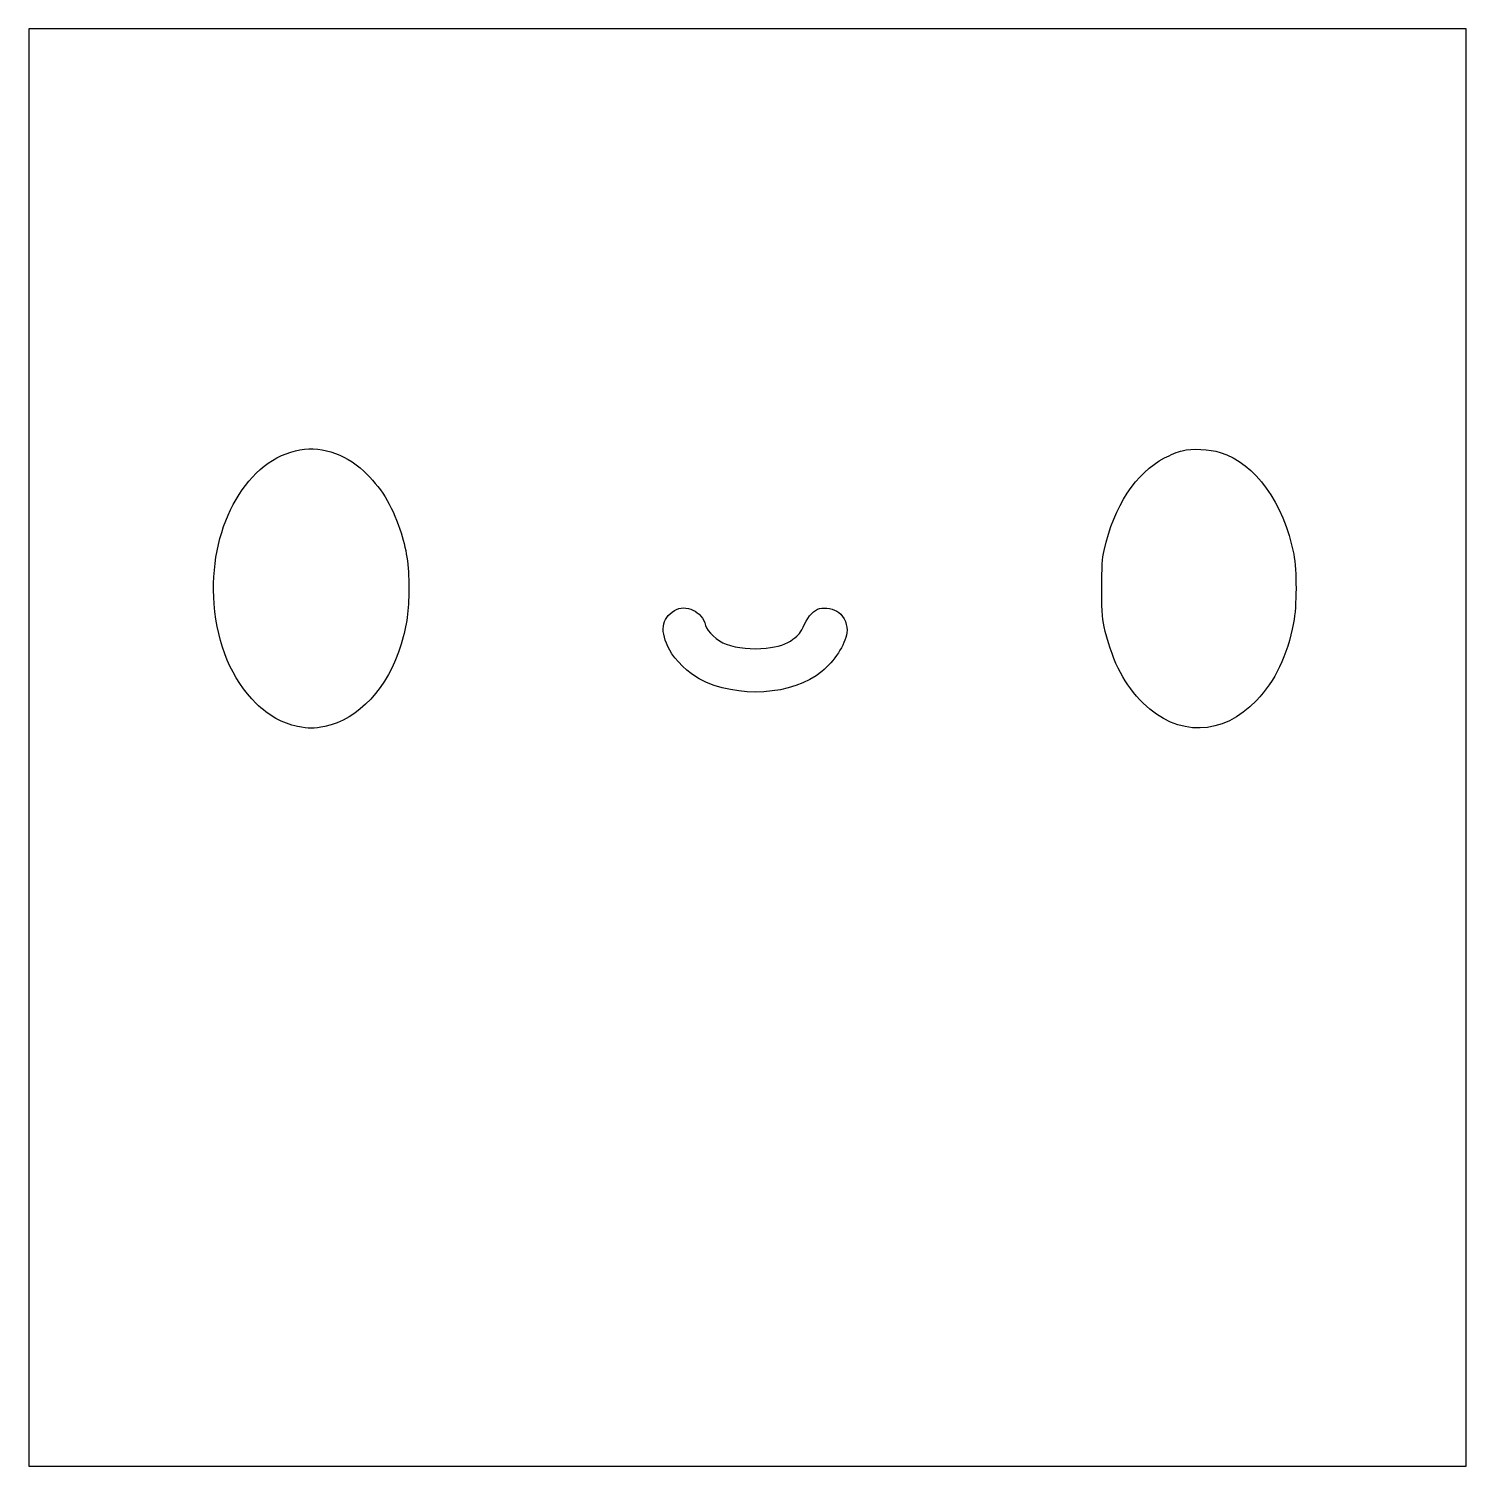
# Model space of a CAD drawing. Header units: millimetres. Extents: x -72 to 222, y -37 to 257.
import ezdxf

# ---------------------------------------------------------------- set-up
doc = ezdxf.new("R2010")
doc.units = ezdxf.units.MM
doc.layers.get('0').update_dxf_attribs({"linetype": 'CONTINUOUS'})

msp = doc.modelspace()

# ---------------------------------------------------------------- linework, layer by layer
msp.add_lwpolyline([(221.85, 256.85), (-71.85, 256.85), (-71.85, -36.85), (221.85, -36.85)], close=True)
for points in [[(-33.96, 139.32), (-35.18, 154.37), (-27.93, 168.05), (-17.32, 170.64)], [(-17.32, 170.64), (-12.63, 171.78), (-7.39, 170.22), (-3.4, 166.46)], [(160.22, 169.16), (161.36, 169.77), (162.97, 170.43), (163.84, 170.64)], [(163.84, 170.64), (165.85, 171.15), (169.35, 170.99), (171.6, 170.27)], [(147.86, 150.27), (149.93, 159.37), (154.32, 166.12), (160.22, 169.16)], [(171.6, 170.27), (178.79, 168), (184.48, 160.11), (186.6, 149.48)], [(-3.4, 166.46), (0.01, 163.29), (2.32, 159.58), (3.96, 154.64)], [(3.96, 154.64), (5.36, 150.4), (5.81, 147.52), (5.81, 142.46)], [(147.39, 142.33), (147.39, 147.02), (147.49, 148.58), (147.86, 150.27)], [(186.6, 149.48), (187.23, 146.2), (187.23, 138.79), (186.57, 135.45)], [(5.81, 142.46), (5.81, 137.78), (5.46, 135.24), (4.22, 131.09)], [(148.1, 133.73), (147.44, 136.33), (147.39, 136.91), (147.39, 142.33)], [(-25.36, 119), (-30.41, 124.05), (-33.27, 130.8), (-33.96, 139.32)], [(60.07, 137.99), (62.38, 139.42), (65.74, 137.83), (66.45, 134.92)], [(86.64, 135.22), (87.43, 136.88), (88.62, 138.13), (89.73, 138.39)], [(89.73, 138.39), (90.92, 138.68), (92.7, 138.34), (93.65, 137.6)], [(59.1, 129.92), (57.06, 133.73), (57.38, 136.33), (60.07, 137.99)], [(84.28, 132.12), (85.53, 133.02), (85.77, 133.34), (86.64, 135.22)], [(93.65, 137.6), (94.84, 136.7), (95.53, 134.92), (95.29, 133.42)], [(186.57, 135.45), (185.25, 128.71), (182.81, 123.63), (178.98, 119.58)], [(66.45, 134.92), (66.77, 133.71), (68.86, 131.78), (70.66, 131.11)], [(95.29, 133.42), (94.89, 130.93), (92.78, 127.67), (90.18, 125.53)], [(155.83, 119.05), (152.12, 122.73), (149.74, 127.2), (148.1, 133.73)], [(4.22, 131.09), (1.55, 122.22), (-4.48, 115.72), (-11.36, 114.29)], [(65.15, 124), (63.17, 125.03), (60.07, 128.04), (59.1, 129.92)], [(70.66, 131.11), (72.85, 130.29), (75.98, 129.98), (78.78, 130.29)], [(78.78, 130.29), (81.37, 130.58), (82.91, 131.09), (84.28, 132.12)], [(90.18, 125.53), (84.26, 120.61), (72.93, 119.92), (65.15, 124)], [(-16.92, 114.29), (-20.02, 114.95), (-22.85, 116.51), (-25.36, 119)], [(178.98, 119.58), (172.1, 112.33), (162.86, 112.12), (155.83, 119.05)], [(-11.36, 114.29), (-13.69, 113.81), (-14.59, 113.81), (-16.92, 114.29)]]:
    msp.add_open_spline(points, degree=3)

doc.saveas('drawing.dxf')
